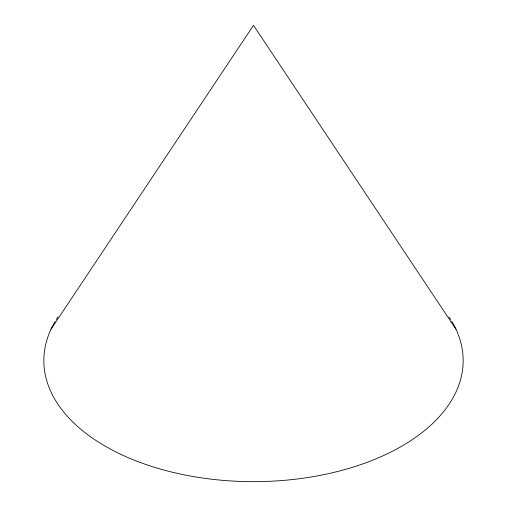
<?xml version="1.0" encoding="UTF-8"?>
<svg xmlns="http://www.w3.org/2000/svg" width="507" height="507" viewBox="0 0 507 507"><rect width="100%" height="100%" fill="white"/><g stroke="black" fill="none" stroke-linecap="round" stroke-linejoin="round"><path stroke-width="0.76" d="M50.985 329.277L253.5 25.35L456.015 329.277M451.857 321.4A209.657 121.046 0 0 1 253.5 481.65A209.657 121.046 0 0 1 55.143 321.4M56.334 319.448A209.657 121.046 0 0 1 58.013 316.856M448.987 316.856A209.657 121.046 0 0 1 450.666 319.448"/></g></svg>
